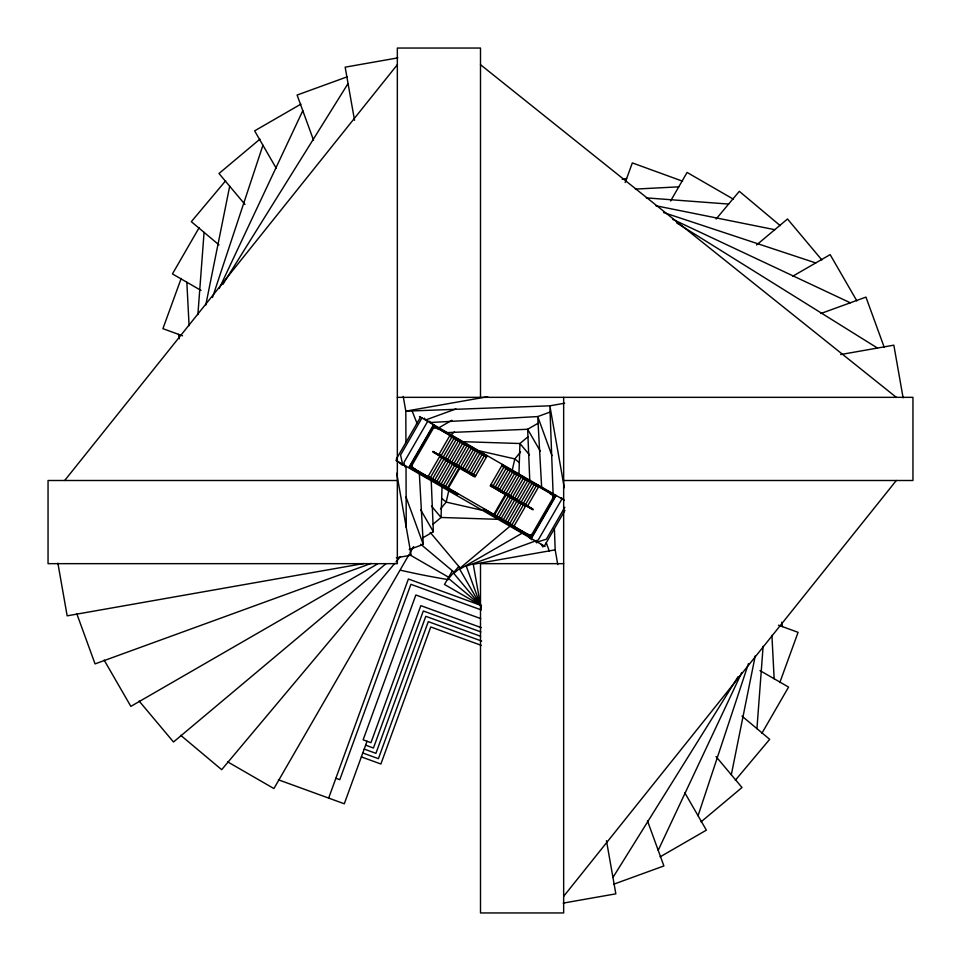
<?xml version="1.0" encoding="UTF-8"?>
<svg xmlns="http://www.w3.org/2000/svg" width="961" height="961" viewBox="0 0 961 961"><rect width="100%" height="100%" fill="white"/><g stroke="black" fill="none" stroke-linecap="round" stroke-linejoin="round"><path stroke-width="1.44" d="M442.048 487.011L441.063 517.474L433.075 524.189M518.952 473.989L519.937 443.526L527.937 436.799M197.882 314.619L204.068 232.37M756.932 728.63L763.118 646.381M205.762 305.105L229.691 186.242M731.309 774.758L755.238 655.895M448.739 490.879L446.192 502.098L440.51 508.874M512.261 470.121L514.808 458.902L520.586 452.006M212.525 297.454L262.942 145.255M698.058 815.745L748.475 663.546M181.197 278.426L162.914 328.662L182.53 335.809M328.662 798.086L408.401 579.002L481.497 605.61M367.042 741.267L344.29 803.78L278.426 779.803M625.191 182.53L632.338 162.914L682.574 181.197M779.803 682.574L798.086 632.338L778.47 625.191M412.593 467.526L411.981 465.256M552.599 495.239L553.212 497.51M219.288 288.396L302.799 110.683M658.201 850.317L741.712 672.604M464.848 469.461L475.539 450.841M467.01 470.71L477.701 452.09M469.172 471.959L479.863 453.34M471.334 473.208L482.026 454.589M199.167 227.625L172.439 273.921L201.005 290.414M396.376 458.962L420.51 417.146M422.095 417.723L400.569 455.021L402.839 465.28M427.897 420.99L403.932 462.505L404.881 466.806M433.579 424.69L408.966 467.262L427.357 477.881M409.53 467.106L433.723 425.255M438.48 428.005L437.904 429.014L434.156 426.852L411.152 466.698L414.9 468.86L414.311 469.869L409.554 467.118M438.781 428.75L486.062 455.862M427.333 477.857L440.378 455.334M451.105 436.738L451.946 435.297M441.087 455.754L451.826 437.147M440.558 457.172L441.303 455.874M430.348 477.689L441.784 457.88M443.249 456.992L453.988 438.396M442.721 458.421L443.465 457.124M432.51 478.926L443.946 459.13M445.411 458.241L456.151 439.645M444.883 459.67L445.628 458.373M434.672 480.176L446.108 460.367M447.574 459.49L458.313 440.895M447.045 460.908L447.79 459.622M436.318 482.278L436.654 481.701L436.438 482.35M436.835 481.425L448.27 461.616M449.736 460.739L460.475 442.144M449.207 462.157L449.952 460.86M438.997 482.674L450.433 462.866M451.898 461.989L462.637 443.393M451.37 463.406L452.114 462.109M441.159 483.924L452.583 464.115M454.06 463.238L464.8 444.631M453.52 464.656L454.277 463.358M443.309 485.173L454.745 465.364M456.223 464.487L466.95 445.88M455.682 465.905L456.439 464.607M445.472 486.41L456.907 466.614M458.373 465.725L469.112 447.129M457.844 467.154L458.589 465.857M409.11 554.425L273.921 788.561L227.625 761.833M409.854 553.128L413.59 546.641M447.634 487.659L459.07 467.863M448.379 488.092L459.814 468.295M460.535 466.974L471.274 448.379M460.007 468.403L460.751 467.106M472.644 448.018L472.452 448.294M462.697 468.223L473.437 449.628M462.169 469.641L462.914 468.343M451.069 489.642L450.481 490.651L457.28 494.579L457.856 493.57M464.319 470.89L465.064 469.593M466.481 472.139L467.226 470.842M468.644 473.377L469.388 472.091M470.794 474.626L471.551 473.329M473.509 474.47L484.248 455.874M472.98 475.887L473.725 474.59M486.218 457.004L487.047 455.562M487.263 455.682L474.938 477.016L439.621 456.631M502.507 464.487L490.194 485.822L525.511 506.219M502.086 466.169L502.939 464.74M492.164 486.963L492.909 485.665M493.125 485.785L503.864 467.19M494.338 488.224L495.083 486.927M506.471 468.704L507.132 467.551M484.404 508.898L483.791 509.883L490.59 513.811L491.179 512.802M496.501 489.461L497.245 488.176M452.391 570.774L444.487 584.456L480.836 605.442L448.643 578.522L458.793 566.413M498.663 490.711L499.408 489.413M500.825 491.96L501.57 490.663M670.586 201.005L687.079 172.439L733.375 199.167M502.975 493.209L503.72 491.912M503.936 492.032L514.676 473.437M505.138 494.447L505.882 493.149M493.882 514.363L505.318 494.555M506.099 493.281L516.838 474.686M494.639 514.796L506.063 494.987M507.288 495.696L508.045 494.398M508.261 494.531L519 475.935M496.789 516.045L508.225 496.236M509.45 496.945L510.207 495.648M510.423 495.78L521.15 477.173M498.951 517.294L510.387 497.486M511.612 498.194L512.357 496.897M512.573 497.017L523.313 478.422M501.113 518.544L512.549 498.735M513.775 499.444L514.519 498.146M514.736 498.266L525.475 479.671M503.276 519.793L514.712 499.984M515.937 500.693L516.682 499.396M516.898 499.516L527.637 480.92M505.438 521.03L516.874 501.234M518.099 501.93L518.844 500.645M519.06 500.765L529.799 482.17M507.6 522.279L519.036 502.471M520.261 503.18L521.006 501.882M521.222 502.014L531.962 483.419M509.762 523.529L521.198 503.72M522.412 504.429L523.168 503.132M523.385 503.264L534.124 484.656M511.925 524.778L523.349 504.969M524.574 505.678L525.331 504.381M525.547 504.501L536.274 485.906M526.268 504.921L513.222 527.445L531.613 538.064L556.167 495.468M536.995 486.326L537.836 484.885M550.136 492.849L502.903 465.58M550.473 492.765L550.389 492.909M550.881 492.897L550.293 493.906L554.041 496.068L531.037 535.914L527.289 533.751L526.712 534.76L531.457 537.499L555.602 495.624L502.447 465.028M562.185 498.519L538.22 540.034L534.016 541.355M564.816 507.276L546.377 539.205L537.355 542.04M544.334 546.076L564.924 510.411M761.833 733.375L788.561 687.079L759.995 670.586M495.311 487.047L506.087 468.475M497.462 488.296L508.249 469.725M499.624 489.545L510.411 470.974M501.786 490.795L512.573 472.223M222.844 284.408L348.05 83.547M612.95 877.453L738.156 676.592M435.597 427.681L433.327 428.294M529.595 535.073L531.865 534.472M64.687 480.5L397.337 64.687M563.663 896.313L896.313 480.5M225.691 180.716L191.323 221.679L219 244.887M394.731 563.422L221.679 769.677L180.716 735.309M396.088 561.813L400.497 556.551M716.113 219L739.321 191.323L780.284 225.691M735.309 780.284L769.677 739.321L742 716.113M259.963 139.129L219 173.497L244.971 204.441M451.021 434.768L454.469 431.885M756.559 244.971L787.503 219L821.871 259.963M386.01 563.675L173.497 742L139.129 701.037M509.979 526.232L453.772 573.393L480.752 605.55M701.037 821.871L742 787.503L716.029 756.559M300.925 104.124L254.629 130.852L276.3 168.403M438.913 427.777L451.91 420.269M538.004 423.296L527.649 429.267L447.273 432.606M792.597 276.3L830.148 254.629L856.876 300.925M377.529 563.963L130.852 706.371L104.124 660.075M422.96 537.728L433.351 531.733L431.237 480.776M522.087 533.223L459.706 569.236L480.692 605.586M660.075 856.876L706.371 830.148L684.7 792.597M347.353 76.76L297.105 95.055L313.55 140.222M425.495 420.029L455.958 408.942M550.401 411.957L537.728 416.569L429.843 422.54M820.778 313.55L865.945 297.105L884.24 347.353M371.15 563.398L95.055 663.895L76.76 613.647M409.182 549.548L423.272 544.431L419.368 473.929M535.505 540.971L466.277 566.173L481.149 607.028M613.647 884.24L663.895 865.945L647.45 820.778M622.247 179.347L626.644 178.542M397.818 57.888L345.167 67.162L354.537 120.305M487.72 396.701L405.818 411.152L405.938 442.396M564.624 403.212L549.848 405.818L405.818 411.152L403.212 396.376M840.695 354.537L893.838 345.167L903.112 397.818M363.907 563.506L67.162 615.833L57.888 563.182M396.388 557.788L411.152 555.182L396.701 473.28M554.401 528.646L555.182 549.848L473.28 564.299L481.089 608.589M563.182 903.112L615.833 893.838L606.463 840.695M411.957 410.599L416.99 423.248M635.377 189.089L678.754 186.842M397.337 397.337L912.95 397.337L912.95 480.5L563.663 480.5M397.337 480.5L48.05 480.5L48.05 563.663L397.337 563.663L397.337 48.05L480.5 48.05L480.5 397.337M563.663 563.663L480.5 563.663L480.5 912.95L563.663 912.95L563.663 397.337M463.022 441.688L519.937 443.526L529.487 454.901M497.978 519.312L441.063 517.474L431.513 506.099M646.381 197.882L728.63 204.068M655.895 205.762L774.758 229.691M478.542 450.661L514.808 458.902L519.324 462.685M482.458 510.339L446.192 502.098L441.676 498.315M663.546 212.525L815.745 262.942M481.281 609.935L410.9 584.324L339.786 779.683L335.882 778.266M480.74 618.608L415.861 594.991L363.138 739.838L370.958 742.685L420.834 605.646L481.233 627.641M480.908 631.942L423.308 610.98L373.445 748.018L365.624 745.171M480.584 636.254L425.795 616.313L375.919 753.34L364.207 749.075M481.665 641.071L428.282 621.635L378.406 758.673L362.777 752.98M481.341 645.372L430.768 626.968L380.892 764.007L361.36 756.896M672.604 219.288L850.317 302.799M419.452 416.533L564.299 500.164M433.699 425.242L486.879 455.85M456.739 438.841L456.571 439.129M438.108 428.654L486.458 456.571M502.147 465.629L550.497 493.546M486.434 457.124L449.664 435.91L438.937 454.505L475.695 475.731M501.678 465.929L538.436 487.155L527.709 505.75L490.939 484.536M474.902 475.755L433.819 452.126L474.746 476.043M491.311 485.221L532.322 508.994L491.143 485.509M447.177 460.607L457.004 466.277M457.412 466.517L459.178 467.539M507.156 495.239L516.982 500.909M428.077 476.368L515.132 526.628M414.768 469.076L457.556 493.774L457.196 494.326L414.443 469.653M484.356 509.246L527.169 533.968M415.044 469.424L457.112 493.714M484.632 509.594L526.724 533.896M414.876 469.713L456.943 494.002M484.464 509.883L526.556 534.184M484.02 509.823L526.832 534.544M396.22 460.559L545.055 546.485M410.383 555.158L448.643 577.249M676.592 222.844L877.453 348.05M480.5 64.687L896.313 397.337M561.056 497.702L563.314 499.6M429.171 421.242L432.618 424.137M528.382 536.863L531.829 539.758M396.136 460.103L401.818 464.872M420.666 544.19L453.988 572.143M534.784 540.55L536.706 542.857M424.294 418.143L426.216 420.45M430.252 532.43L460.139 568.047M540.274 451.129L527.649 429.267L529.763 480.224M541.379 544.37L542.881 546.965M420.726 509.871L433.351 531.733M551.95 455.646L537.728 416.569L541.632 487.071M546.256 542.749L549.32 551.17M405.998 496.981L423.272 544.431M781.653 622.247L782.458 626.644M178.542 334.356L179.347 338.752M564.299 487.72L549.848 405.818L553.104 493.702M555.182 549.848L557.788 564.624M416.569 423.272L416.606 423.909M771.911 635.377L774.158 678.754M186.842 282.246L189.089 325.623M406.022 466.217L406.251 527.409M448.234 579.615A773.785 773.785 0 0 1 400.785 570.281M433.135 451.442L432.798 452.018L475.022 476.392L475.347 475.815L433.135 451.442M482.254 453.172L481.581 454.325L482.278 453.196M502.699 464.595L501.87 466.037L502.723 464.619M491.035 484.873L490.699 485.449L532.923 509.823L533.247 509.246L491.035 484.873"/></g></svg>
